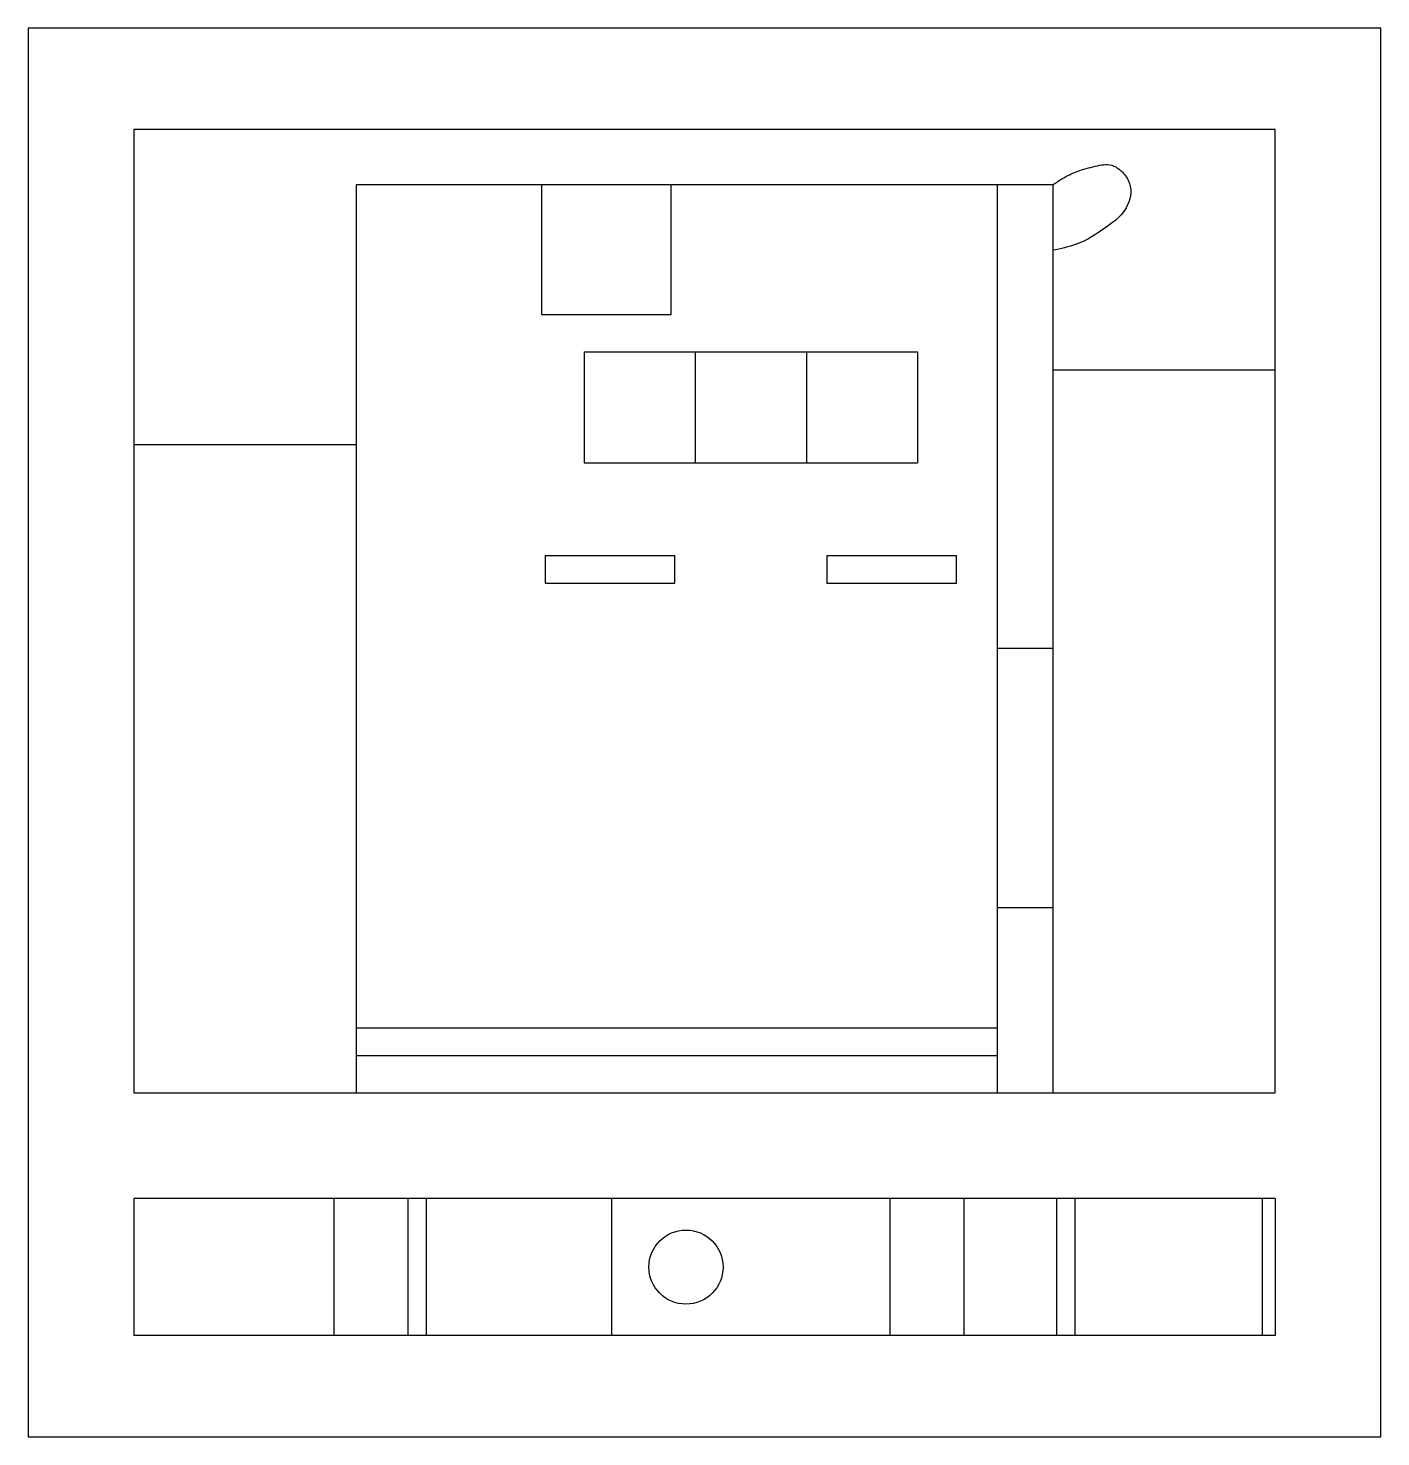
# Model space of a CAD drawing. Extents: x 0 to 365, y 0 to 380.
import ezdxf

# ---------------------------------------------------------------- set-up
doc = ezdxf.new("R2010")
doc.units = 0
doc.layers.add('--6N-THT. HOLE COVER', color=2, linetype='CONTINUOUS')

# ---------------------------------------------------------------- blocks, each defined once
blk = doc.blocks.new('06 - N - SC ACB LÕ ĐỤC DRAWOUT')
at = {"layer": '--6N-THT. HOLE COVER', "color": 124}
for p, q in [((-93.98, 147.71), (-93.98, -97.23)), ((93.98, 147.71), (-93.98, 147.71)), ((78.98, 147.71), (78.98, -97.23)), ((93.98, 147.71), (93.98, -97.23)), ((-32.49, 102.72), (-32.49, 72.73)), ((-32.49, 102.72), (57.49, 102.72)), ((-2.5, 102.72), (-2.5, 72.73)), ((27.49, 102.72), (27.49, 72.73)), ((57.49, 102.72), (57.49, 72.73)), ((153.96, 97.72), (93.98, 97.72)), ((-153.96, 77.73), (-93.98, 77.73)), ((-32.49, 72.73), (57.49, 72.73)), ((-42.99, 47.74), (-8, 47.74)), ((-42.99, 47.74), (-42.99, 40.24)), ((-8, 40.24), (-8, 47.74)), ((32.99, 47.74), (67.98, 47.74)), ((32.99, 47.74), (32.99, 40.24)), ((67.98, 40.24), (67.98, 47.74)), ((-42.99, 40.24), (-8, 40.24)), ((32.99, 40.24), (67.98, 40.24)), ((78.98, 22.74), (93.98, 22.74)), ((78.98, -47.24), (93.98, -47.24)), ((78.98, -79.73), (-93.98, -79.73)), ((78.98, -87.23), (-93.98, -87.23)), ((153.96, -125.72), (-153.96, -125.72)), ((-153.96, -125.72), (-153.96, -162.71)), ((-99.97, -162.71), (-99.97, -125.72)), ((-79.98, -162.71), (-79.98, -125.72)), ((-74.98, -162.71), (-74.98, -125.72)), ((-24.99, -162.71), (-24.99, -125.72)), ((49.99, -125.72), (49.99, -162.71)), ((69.98, -125.72), (69.98, -162.71)), ((94.98, -125.72), (94.98, -162.71)), ((99.97, -125.72), (99.97, -162.71)), ((150.46, -125.72), (150.46, -162.71)), ((153.96, -125.72), (153.96, -162.71)), ((153.96, -162.71), (-153.96, -162.71))]:
    blk.add_line(p, q, dxfattribs=at)
at = {"layer": '--6N-THT. HOLE COVER', "color": 1}
blk.add_lwpolyline([(-182.5, -190), (182.5, -190), (182.5, 190), (-182.5, 190)], close=True, dxfattribs=at)
at = {"layer": '--6N-THT. HOLE COVER', "color": 124}
blk.add_lwpolyline([(-153.96, 162.71), (-153.96, -97.23), (153.96, -97.23), (153.96, 162.71)], close=True, dxfattribs=at)
blk.add_lwpolyline([(93.98, 147.71, -0.038619), (98.02, 150.24, -0.045493), (101.77, 151.78, -0.024228), (106.63, 153.02, -0.058648), (108.71, 153.2, -0.123358), (110.97, 152.55, -0.092807), (113.33, 150.53, -0.116657), (114.9, 147.26, -0.128186), (114.76, 143.95, -0.049971), (113.76, 141.57, -0.055894), (112.44, 139.68, -0.051937), (110.42, 137.81, -0.020219), (104.61, 133.81, -0.056224), (100.31, 131.73, -0.040931), (93.98, 130.07)], format="xyb", dxfattribs=at)
blk.add_lwpolyline([(-43.99, 147.71), (-43.99, 112.72), (-9, 112.72), (-9, 147.71)], dxfattribs=at)
blk.add_circle((-5, -144.21), 10, dxfattribs=at)

msp = doc.modelspace()

# ---------------------------------------------------------------- block references
msp.add_blockref('06 - N - SC ACB LÕ ĐỤC DRAWOUT', (182.5, 190))

doc.saveas('drawing.dxf')
